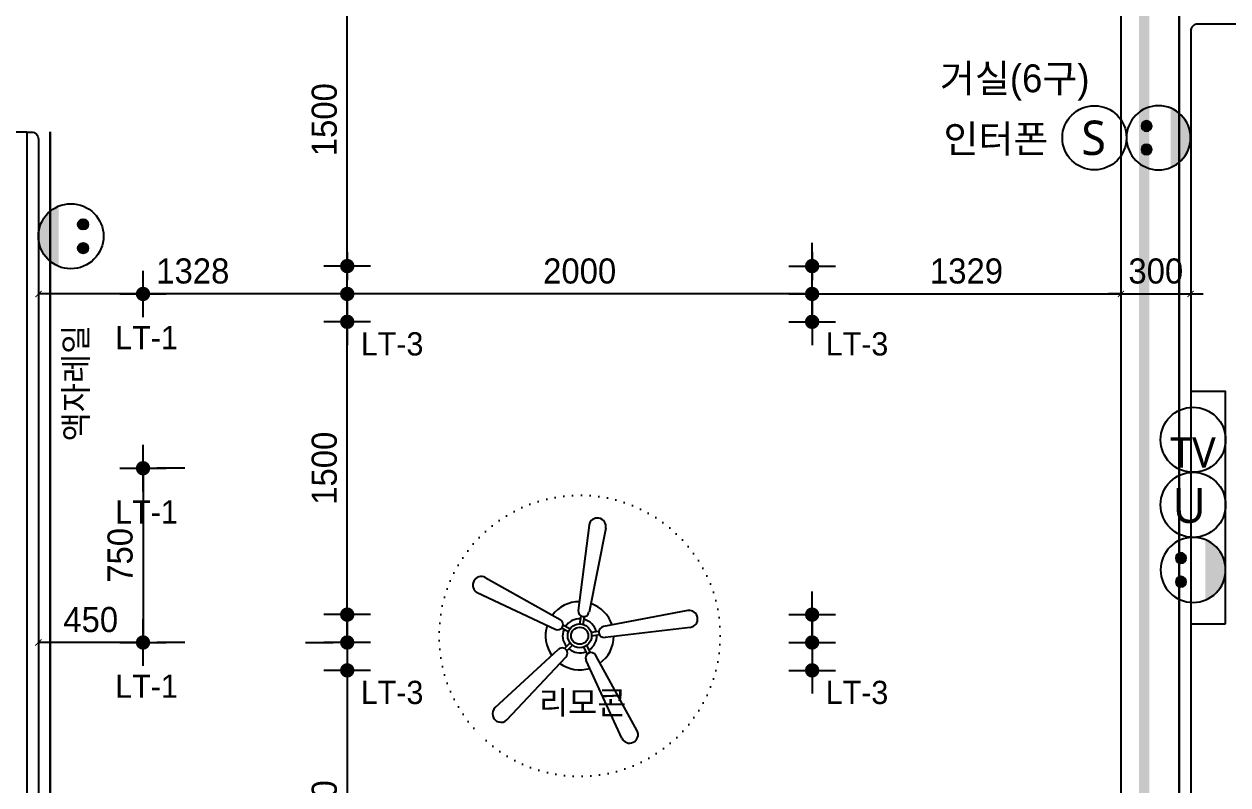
# Model space of a CAD drawing. Header units: inches. Extents: x 4138 to 127072, y -26315 to 43858.
# Drawn here: x 64750 to 69929, y 11439 to 14713 of the extents above; entities that cross this region are included whole.
import ezdxf
from ezdxf.enums import TextEntityAlignment as Align

# ---------------------------------------------------------------- set-up
doc = ezdxf.new("R2010")
doc.units = ezdxf.units.IN
doc.header["$LTSCALE"] = 50
doc.header["$MEASUREMENT"] = 0
for name, pattern in [('DOT', [0.25, 0, -0.25]), ('HID', [2.3, 1.5, -0.8]), ('HIDDEN', [0.375, 0.25, -0.125])]:
    doc.linetypes.add(name, pattern=pattern)
for name, color, linetype in [('0-LINE', 7, 'Continuous'), ('02-WAL', 2, 'Continuous'), ('03-WAL NEW', 3, 'Continuous'), ('06-FUR', 6, 'Continuous'), ('06-LIGHT', 4, 'Continuous'), ('07-DIM', 5, 'Continuous'), ('08-HAT', 8, 'Continuous'), ('FIN', 2, 'Continuous'), ('RC-LIGHT', 7, 'Continuous'), ('설비', 7, 'Continuous')]:
    doc.layers.add(name, color=color, linetype=linetype)
doc.styles.get("Standard").update_dxf_attribs({"font": 'txt.shx', "bigfont": 'whgtxt.shx'})
doc.styles.add('YOURNAME', font='HY울릉도M.TTF')
doc.styles.add('코레일둥고', font='Korail_Round_Gothic_Medium.ttf')
doc.dimstyles.new('YOURNAME-60', dxfattribs={"dimscale": 60, "dimtxt": 1.8, "dimasz": 0.9, "dimexe": 1, "dimexo": 3, "dimgap": 0.7, "dimtad": 1, "dimdec": 0, "dimzin": 0, "dimdsep": 46, "dimtxsty": 'YOURNAME', "dimblk": 'ARCHTICK', "dimcen": 0, "dimclrd": 1, "dimclre": 1, "dimclrt": 7, "dimadec": 0, "dimazin": 0, "dimtfac": 1, "dimtdec": 0, "dimtix": 1, "dimtmove": 2, "dimatfit": 3, "dimldrblk": 'ARCHTICK', "dimfxl": 1, "dimtolj": 1, "dimtzin": 0, "dimarcsym": 0})

# ---------------------------------------------------------------- blocks, each defined once
blk = doc.blocks.new('_ARCHTICK')
at = {"color": 0, "linetype": 'ByBlock', "const_width": 0.075}
blk.add_lwpolyline([(-0.25, -0.25), (0.25, 0.25)], dxfattribs=at)
blk = doc.blocks.new('*D270')
at = {"layer": '07-DIM', "color": 1, "lineweight": -2, "transparency": 16777216}
for p, q in [((66140.4, 13731.5), (66140.4, 13611.5)), ((64811.9, 13708), (64811.9, 13611.5)), ((66140.4, 13551.5), (64811.9, 13551.5))]:
    blk.add_line(p, q, dxfattribs=at)
at = {"layer": 'Defpoints', "color": 0, "transparency": 16777216}
for p in [(64811.9, 13551.5), (64811.9, 13528), (66140.4, 13551.5)]:
    blk.add_point(p, dxfattribs=at)
at = {"layer": '07-DIM', "color": 1, "lineweight": -2, "transparency": 16777216, "xscale": 54, "yscale": 54, "zscale": 54, "rotation": 180}
blk.add_blockref('_ARCHTICK', (64811.9, 13551.5), dxfattribs=at)
at = {"layer": '07-DIM', "color": 1, "lineweight": -2, "transparency": 16777216, "xscale": 54, "yscale": 54, "zscale": 54}
blk.add_blockref('_ARCHTICK', (66140.4, 13551.5), dxfattribs=at)
at = {"layer": '07-DIM', "color": 7, "transparency": 16777216, "insert": (65476.1, 13649.7), "char_height": 108, "attachment_point": 5, "style": 'YOURNAME'}
blk.add_mtext('\\A1;1328', dxfattribs=at)
blk = doc.blocks.new('*D271')
at = {"layer": '07-DIM', "color": 1, "lineweight": -2, "transparency": 16777216}
for p, q in [((65978.6, 12051.5), (66080.4, 12051.5)), ((66140.4, 12051.5), (66140.4, 10551.5)), ((65978.6, 10551.5), (66080.4, 10551.5))]:
    blk.add_line(p, q, dxfattribs=at)
at = {"layer": 'Defpoints', "color": 0, "transparency": 16777216}
for p in [(66158.6, 12051.5), (66140.4, 10551.5), (66158.6, 10551.5)]:
    blk.add_point(p, dxfattribs=at)
at = {"layer": '07-DIM', "color": 1, "lineweight": -2, "transparency": 16777216, "xscale": 54, "yscale": 54, "zscale": 54}
for p, rotation in [((66140.4, 12051.5), 90), ((66140.4, 10551.5), 270)]:
    blk.add_blockref('_ARCHTICK', p, dxfattribs=dict(at, rotation=rotation))
at = {"layer": '07-DIM', "color": 7, "transparency": 16777216, "insert": (66042.2, 11301.5), "char_height": 108, "attachment_point": 5, "rotation": 90, "style": 'YOURNAME'}
blk.add_mtext('\\A1;1500', dxfattribs=at)
blk = doc.blocks.new('*D272')
at = {"layer": '07-DIM', "color": 1, "lineweight": -2, "transparency": 16777216}
for p, q in [((69468.9, 13731.5), (69468.9, 13611.5)), ((69768.9, 13731.5), (69768.9, 13611.5)), ((69468.9, 13551.5), (69414.9, 13551.5)), ((69468.9, 13551.5), (69768.9, 13551.5)), ((69768.9, 13551.5), (69822.9, 13551.5))]:
    blk.add_line(p, q, dxfattribs=at)
at = {"layer": 'Defpoints', "color": 0, "transparency": 16777216}
for p in [(69468.9, 13551.5), (69768.9, 13551.5), (69768.9, 13551.5)]:
    blk.add_point(p, dxfattribs=at)
at = {"layer": '07-DIM', "color": 1, "lineweight": -2, "transparency": 16777216, "xscale": 54, "yscale": 54, "zscale": 54}
blk.add_blockref('_ARCHTICK', (69468.9, 13551.5), dxfattribs=at)
at = {"layer": '07-DIM', "color": 1, "lineweight": -2, "transparency": 16777216, "xscale": 54, "yscale": 54, "zscale": 54, "rotation": 180}
blk.add_blockref('_ARCHTICK', (69768.9, 13551.5), dxfattribs=at)
at = {"layer": '07-DIM', "color": 7, "transparency": 16777216, "insert": (69618.9, 13649.6), "char_height": 108, "attachment_point": 5, "style": 'YOURNAME'}
blk.add_mtext('\\A1;300', dxfattribs=at)
blk = doc.blocks.new('swich')
at = {"layer": '설비', "color": 140}
blk.add_circle((372828.6, -86554.1), 84, dxfattribs=at)
at = {"layer": '설비', "color": 140, "insert": (372858.7, -86509.1), "char_height": 90, "attachment_point": 3}
blk.add_mtext_dynamic_manual_height_columns('{\\fMalgun Gothic|b0|i0|c129|p50;S}', width=143.497, gutter_width=1, heights=[0], dxfattribs=at)
blk = doc.blocks.new('egoo')
at = {"layer": '설비'}
h = blk.add_hatch(color=140, dxfattribs=at)
edge = h.paths.add_edge_path()
edge.add_arc((1015645.3, 443433.7), 22.3, 0, 360)
h = blk.add_hatch(color=140, dxfattribs=at)
edge = h.paths.add_edge_path()
edge.add_arc((1015747.7, 443433.7), 22.3, 0, 360)
h = blk.add_hatch(color=140, dxfattribs=at)
edge = h.paths.add_edge_path()
edge.add_line((1015826.3, 443329.1), (1015566.6, 443329.1))
edge.add_ellipse((1015696.5, 443381.5), major_axis=(99, 99), ratio=1, start_angle=156.9578, end_angle=293.0422)
at = {"layer": '설비', "color": 140}
for centre, radius in [((1015696.5, 443381.5), 140), ((1015645.3, 443433.7), 22.3), ((1015747.7, 443433.7), 22.3)]:
    blk.add_circle(centre, radius, dxfattribs=at)
blk = doc.blocks.new('utp')
at = {"layer": '설비', "color": 140}
blk.add_circle((372927.5, -86920.8), 140, dxfattribs=at)
at = {"layer": '설비', "color": 140, "insert": (372982.3, -87000.6), "char_height": 150, "attachment_point": 9}
blk.add_mtext_dynamic_manual_height_columns('{\\fMalgun Gothic|b0|i0|c129|p50;U}', width=275.64, gutter_width=1, heights=[0], dxfattribs=at)
blk = doc.blocks.new('TV')
at = {"layer": '설비', "color": 140}
blk.add_circle((146226.7, 46947.4), 140, dxfattribs=at)
at = {"layer": '설비', "color": 140, "insert": (146088.1, 46827.7), "char_height": 130, "attachment_point": 7}
blk.add_mtext_dynamic_manual_height_columns('\\pxsm1,qc;{\\fMalgun Gothic|b0|i0|c129|p50;TV}', width=275.64, gutter_width=1, heights=[0], dxfattribs=at)
blk = doc.blocks.new('*D292')
at = {"layer": '06-LIGHT', "color": 1, "lineweight": -2, "transparency": 16777216}
for p, q in [((68140.4, 13731.5), (68140.4, 13611.5)), ((69468.9, 13731.5), (69468.9, 13611.5)), ((68140.4, 13551.5), (69468.9, 13551.5))]:
    blk.add_line(p, q, dxfattribs=at)
at = {"layer": 'Defpoints', "color": 0, "transparency": 16777216}
for p in [(68140.4, 13551.5), (69468.9, 13551.5), (69468.9, 13551.5)]:
    blk.add_point(p, dxfattribs=at)
at = {"layer": '06-LIGHT', "color": 1, "lineweight": -2, "transparency": 16777216, "xscale": 54, "yscale": 54, "zscale": 54, "rotation": 180}
blk.add_blockref('_ARCHTICK', (68140.4, 13551.5), dxfattribs=at)
at = {"layer": '06-LIGHT', "color": 1, "lineweight": -2, "transparency": 16777216, "xscale": 54, "yscale": 54, "zscale": 54}
blk.add_blockref('_ARCHTICK', (69468.9, 13551.5), dxfattribs=at)
at = {"layer": '06-LIGHT', "color": 7, "transparency": 16777216, "insert": (68804.6, 13649.7), "char_height": 108, "attachment_point": 5, "style": 'YOURNAME'}
blk.add_mtext('\\A1;1329', dxfattribs=at)
blk = doc.blocks.new('*D277')
at = {"layer": '06-LIGHT', "color": 1, "lineweight": -2, "transparency": 16777216}
for p, q in [((66140.4, 12051.5), (66140.4, 13551.5)), ((66320.4, 13551.5), (66200.4, 13551.5)), ((65960.4, 12051.5), (66080.4, 12051.5))]:
    blk.add_line(p, q, dxfattribs=at)
at = {"layer": 'Defpoints', "color": 0, "transparency": 16777216}
for p in [(66140.4, 13551.5), (66140.4, 13551.5), (66140.4, 12051.5)]:
    blk.add_point(p, dxfattribs=at)
at = {"layer": '06-LIGHT', "color": 1, "lineweight": -2, "transparency": 16777216, "xscale": 54, "yscale": 54, "zscale": 54}
for p, rotation in [((66140.4, 13551.5), 90), ((66140.4, 12051.5), 270)]:
    blk.add_blockref('_ARCHTICK', p, dxfattribs=dict(at, rotation=rotation))
at = {"layer": '06-LIGHT', "color": 7, "transparency": 16777216, "insert": (66042.2, 12801.5), "char_height": 108, "attachment_point": 5, "rotation": 90, "style": 'YOURNAME'}
blk.add_mtext('\\A1;1500', dxfattribs=at)
blk = doc.blocks.new('FLOOR')
at = {"layer": '02-WAL'}
for q in [(41757.7, 40609.3), (43017.7, 35239.3)]:
    blk.add_line((43017.7, 40609.3), q, dxfattribs=at)
blk = doc.blocks.new('ERER')
at = {"layer": '03-WAL NEW'}
for points in [[(74024.7, 22654.3), (73854.7, 22654.3, 0.414214), (73824.7, 22624.3), (73824.7, 18492.3)], [(68817.7, 22189.3), (68837.7, 22189.3, -0.414214), (68867.7, 22159.3), (68867.7, 16874.3), (73824.7, 16874.3)]]:
    blk.add_lwpolyline(points, format="xyb", dxfattribs=at)
blk.add_lwpolyline([(73974.7, 20073.3), (73974.7, 21073.3), (73824.7, 21073.3), (73824.7, 20073.3)], close=True, dxfattribs=at)
blk.add_blockref('FLOOR', (25800, -18420))
blk = doc.blocks.new('*D295')
at = {"layer": '06-LIGHT', "color": 1, "lineweight": -2, "transparency": 16777216}
for p, q in [((66140.4, 13731.5), (66140.4, 13611.5)), ((68140.4, 13731.5), (68140.4, 13611.5)), ((68140.4, 13551.5), (66140.4, 13551.5))]:
    blk.add_line(p, q, dxfattribs=at)
at = {"layer": 'Defpoints', "color": 0, "transparency": 16777216}
for p in [(66140.4, 13551.5), (66140.4, 13551.5), (68140.4, 13551.5)]:
    blk.add_point(p, dxfattribs=at)
at = {"layer": '06-LIGHT', "color": 1, "lineweight": -2, "transparency": 16777216, "xscale": 54, "yscale": 54, "zscale": 54, "rotation": 180}
blk.add_blockref('_ARCHTICK', (66140.4, 13551.5), dxfattribs=at)
at = {"layer": '06-LIGHT', "color": 1, "lineweight": -2, "transparency": 16777216, "xscale": 54, "yscale": 54, "zscale": 54}
blk.add_blockref('_ARCHTICK', (68140.4, 13551.5), dxfattribs=at)
at = {"layer": '06-LIGHT', "color": 7, "transparency": 16777216, "insert": (67140.4, 13649.6), "char_height": 108, "attachment_point": 5, "style": 'YOURNAME'}
blk.add_mtext('\\A1;2000', dxfattribs=at)
blk = doc.blocks.new('CELILNGPAN')
at = {"layer": '06-FUR', "color": 6}
for p, q in [((48717.2, -3709.4), (48676.4, -4034.6)), ((48781.1, -3721), (48717.1, -4041.2)), ((48322.4, -3909.7), (48607.1, -4069.5)), ((48291.6, -3966.9), (48588.2, -4106.2)), ((48682.4, -4085.6), (48687.2, -4056.2)), ((48695.2, -4087.7), (48700, -4058.3)), ((49093.7, -4034.6), (48771.7, -4096.2)), ((48638.6, -4116.2), (48612.1, -4102.6)), ((48644.6, -4104.7), (48618.1, -4091.1)), ((48725.1, -4117.8), (48754.5, -4113.2)), ((49102.3, -4098.9), (48778, -4137)), ((48645.1, -4158.1), (48623.9, -4179.1)), ((48654.2, -4167.3), (48633.1, -4188.3)), ((48707.7, -4168.3), (48721.1, -4194.9)), ((48727, -4130.6), (48756.5, -4126)), ((48360.1, -4404.3), (48600.1, -4182.9)), ((48404.9, -4451.3), (48629.1, -4212.2)), ((48696.1, -4174.1), (48709.5, -4200.7)), ((48900.6, -4493.1), (48742.5, -4206)), ((48842.1, -4521.2), (48705.7, -4224.6))]:
    blk.add_line(p, q, dxfattribs=at)
for radius in [45.4, 32.5]:
    blk.add_circle((48681.6, -4131), radius, dxfattribs=at)
for centre, radius, start, end in [((48749.2, -3715.2), 32.5, 349.67, 169.67), ((48307, -3938.3), 32.5, 61.67, 241.67), ((48681.6, -4131), 129.8, 90.4651, 143.078), ((48681.6, -4131), 129.8, 18.4651, 71.078), ((48597.7, -4087.9), 20.6, 242.7734, 62.7734), ((48681.6, -4131), 64.9, 86.5125, 147.0342), ((48696.7, -4037.9), 20.6, 170.7734, 350.7734), ((48681.6, -4131), 64.9, 14.5125, 75.0342), ((49098, -4066.8), 32.5, 277.67, 97.67), ((48681.6, -4131), 129.8, 162.4651, 215.078), ((48681.6, -4131), 64.9, 158.5125, 219.0342), ((48774.9, -4116.6), 20.6, 98.7734, 278.7734), ((48681.6, -4131), 64.9, 302.5125, 3.0342), ((48681.6, -4131), 129.8, 306.4651, 359.078), ((48614.6, -4197.5), 20.6, 314.7734, 134.7734), ((48681.6, -4131), 64.9, 230.5125, 291.0342), ((48724.1, -4215.3), 20.6, 26.7734, 206.7734), ((48681.6, -4131), 129.8, 234.4651, 287.078), ((48382.5, -4427.8), 32.5, 133.67, 313.67), ((48871.4, -4507.2), 32.5, 205.67, 25.67)]:
    blk.add_arc(centre, radius, start, end, dxfattribs=at)
blk = doc.blocks.new('*D516')
at = {"layer": '06-LIGHT', "color": 1, "lineweight": -2, "transparency": 16777216}
for p, q in [((64811.9, 12231.5), (64811.9, 12111.5)), ((65261.9, 12231.5), (65261.9, 12111.5)), ((65261.9, 12051.5), (64811.9, 12051.5))]:
    blk.add_line(p, q, dxfattribs=at)
at = {"layer": 'Defpoints', "color": 0, "transparency": 16777216}
for p in [(64811.9, 12051.5), (64811.9, 12051.5), (65261.9, 12051.5)]:
    blk.add_point(p, dxfattribs=at)
at = {"layer": '06-LIGHT', "color": 1, "lineweight": -2, "transparency": 16777216, "xscale": 54, "yscale": 54, "zscale": 54, "rotation": 180}
blk.add_blockref('_ARCHTICK', (64811.9, 12051.5), dxfattribs=at)
at = {"layer": '06-LIGHT', "color": 1, "lineweight": -2, "transparency": 16777216, "xscale": 54, "yscale": 54, "zscale": 54}
blk.add_blockref('_ARCHTICK', (65261.9, 12051.5), dxfattribs=at)
at = {"layer": '06-LIGHT', "color": 7, "transparency": 16777216, "insert": (65036.9, 12149.6), "char_height": 108, "attachment_point": 5, "style": 'YOURNAME'}
blk.add_mtext('\\A1;450', dxfattribs=at)
blk = doc.blocks.new('*D517')
at = {"layer": '06-LIGHT', "color": 1, "lineweight": -2, "transparency": 16777216}
for p, q in [((65261.9, 12801.5), (65261.9, 12051.5)), ((65441.9, 12801.5), (65321.9, 12801.5)), ((65441.9, 12051.5), (65321.9, 12051.5))]:
    blk.add_line(p, q, dxfattribs=at)
at = {"layer": 'Defpoints', "color": 0, "transparency": 16777216}
for p in [(65261.9, 12801.5), (65261.9, 12051.5), (65261.9, 12051.5)]:
    blk.add_point(p, dxfattribs=at)
at = {"layer": '06-LIGHT', "color": 1, "lineweight": -2, "transparency": 16777216, "xscale": 54, "yscale": 54, "zscale": 54}
for p, rotation in [((65261.9, 12801.5), 90), ((65261.9, 12051.5), 270)]:
    blk.add_blockref('_ARCHTICK', p, dxfattribs=dict(at, rotation=rotation))
at = {"layer": '06-LIGHT', "color": 7, "transparency": 16777216, "insert": (65163.7, 12426.5), "char_height": 108, "attachment_point": 5, "rotation": 90, "style": 'YOURNAME'}
blk.add_mtext('\\A1;750', dxfattribs=at)
blk = doc.blocks.new('*D518')
at = {"layer": '06-LIGHT', "color": 1, "lineweight": -2, "transparency": 16777216}
for p, q in [((66140.4, 13551.5), (66140.4, 15051.5)), ((66320.4, 15051.5), (66200.4, 15051.5)), ((66320.4, 13551.5), (66200.4, 13551.5))]:
    blk.add_line(p, q, dxfattribs=at)
at = {"layer": 'Defpoints', "color": 0, "transparency": 16777216}
for p in [(66140.4, 15051.5), (66140.4, 15051.5), (66140.4, 13551.5)]:
    blk.add_point(p, dxfattribs=at)
at = {"layer": '06-LIGHT', "color": 1, "lineweight": -2, "transparency": 16777216, "xscale": 54, "yscale": 54, "zscale": 54}
for p, rotation in [((66140.4, 15051.5), 90), ((66140.4, 13551.5), 270)]:
    blk.add_blockref('_ARCHTICK', p, dxfattribs=dict(at, rotation=rotation))
at = {"layer": '06-LIGHT', "color": 7, "transparency": 16777216, "insert": (66042.2, 14301.5), "char_height": 108, "attachment_point": 5, "rotation": 90, "style": 'YOURNAME'}
blk.add_mtext('\\A1;1500', dxfattribs=at)
blk = doc.blocks.new('ddw23')
at = {"layer": '06-LIGHT'}
h = blk.add_hatch(color=256, dxfattribs=at)
h.dxf.hatch_style = 1
edge = h.paths.add_edge_path()
edge.add_arc((68140.4, 12171.5), 31.2, 270, 630)
h = blk.add_hatch(color=256, dxfattribs=at)
h.dxf.hatch_style = 1
edge = h.paths.add_edge_path()
edge.add_arc((68140.4, 12051.5), 31.2, 90, 450, ccw=False)
h = blk.add_hatch(color=256, dxfattribs=at)
h.dxf.hatch_style = 1
edge = h.paths.add_edge_path()
edge.add_arc((68140.4, 11931.5), 31.2, 90, 450, ccw=False)
at = {"color": 1, "linetype": 'Continuous'}
for p, q in [((68140.4, 12071.5), (68140.4, 12271.5)), ((68040.4, 12171.5), (68240.4, 12171.5)), ((68140.4, 12151.5), (68140.4, 11951.5)), ((68040.4, 12051.5), (68240.4, 12051.5)), ((68140.4, 12031.5), (68140.4, 11831.5)), ((68040.4, 11931.5), (68240.4, 11931.5))]:
    blk.add_line(p, q, dxfattribs=at)

msp = doc.modelspace()

# ---------------------------------------------------------------- hatches: boundary and pattern name
at = {"layer": '06-LIGHT'}
h = msp.add_hatch(color=256, dxfattribs=at)
h.dxf.hatch_style = 1
edge = h.paths.add_edge_path()
edge.add_arc((66140.4, 13671.5), 31.2, -90, 270, ccw=False)
h = msp.add_hatch(color=256, dxfattribs=at)
h.dxf.hatch_style = 1
edge = h.paths.add_edge_path()
edge.add_arc((68140.4, 13671.5), 31.2, 270, 630)
h = msp.add_hatch(color=256, dxfattribs=at)
h.dxf.hatch_style = 1
edge = h.paths.add_edge_path()
edge.add_arc((65261.9, 13551.5), 31.2, 270, 630)
h = msp.add_hatch(color=256, dxfattribs=at)
h.dxf.hatch_style = 1
edge = h.paths.add_edge_path()
edge.add_arc((66140.4, 13551.5), 31.2, -90, 270, ccw=False)
h = msp.add_hatch(color=256, dxfattribs=at)
h.dxf.hatch_style = 1
edge = h.paths.add_edge_path()
edge.add_arc((68140.4, 13551.5), 31.2, 270, 630)
h = msp.add_hatch(color=256, dxfattribs=at)
h.dxf.hatch_style = 1
edge = h.paths.add_edge_path()
edge.add_arc((66140.4, 13431.5), 31.2, 90, 450)
h = msp.add_hatch(color=256, dxfattribs=at)
h.dxf.hatch_style = 1
edge = h.paths.add_edge_path()
edge.add_arc((68140.4, 13431.5), 31.2, 90, 450, ccw=False)
h = msp.add_hatch(color=256, dxfattribs=at)
h.dxf.hatch_style = 1
edge = h.paths.add_edge_path()
edge.add_arc((65261.9, 12801.5), 31.2, 270, 630)
h = msp.add_hatch(color=256, dxfattribs=at)
h.dxf.hatch_style = 1
edge = h.paths.add_edge_path()
edge.add_arc((66140.4, 12171.5), 31.2, -90, 270, ccw=False)
h = msp.add_hatch(color=256, dxfattribs=at)
h.dxf.hatch_style = 1
edge = h.paths.add_edge_path()
edge.add_arc((65261.9, 12051.5), 31.2, 270, 630)
h = msp.add_hatch(color=256, dxfattribs=at)
h.dxf.hatch_style = 1
edge = h.paths.add_edge_path()
edge.add_arc((66140.4, 12051.5), 31.2, 90, 450)
h = msp.add_hatch(color=256, dxfattribs=at)
h.dxf.hatch_style = 1
edge = h.paths.add_edge_path()
edge.add_arc((66140.4, 11931.5), 31.2, 90, 450)

# ---------------------------------------------------------------- linework, layer by layer
at = {"color": 1, "linetype": 'Continuous'}
for p, q in [((66140.4, 13571.5), (66140.4, 13771.5)), ((68140.4, 13571.5), (68140.4, 13771.5)), ((65261.9, 13451.5), (65261.9, 13651.5)), ((66240.4, 13671.5), (66040.4, 13671.5)), ((66140.4, 13451.5), (66140.4, 13651.5)), ((68040.4, 13671.5), (68240.4, 13671.5)), ((68140.4, 13451.5), (68140.4, 13651.5)), ((65161.9, 13551.5), (65361.9, 13551.5)), ((66240.4, 13551.5), (66040.4, 13551.5)), ((66140.4, 13531.5), (66140.4, 13331.5)), ((68040.4, 13551.5), (68240.4, 13551.5)), ((68140.4, 13531.5), (68140.4, 13331.5)), ((66240.4, 13431.5), (66040.4, 13431.5)), ((68040.4, 13431.5), (68240.4, 13431.5)), ((65261.9, 12701.5), (65261.9, 12901.5)), ((65161.9, 12801.5), (65361.9, 12801.5)), ((66240.4, 12171.5), (66040.4, 12171.5)), ((65261.9, 11951.5), (65261.9, 12151.5)), ((66140.4, 12151.5), (66140.4, 11951.5)), ((65161.9, 12051.5), (65361.9, 12051.5)), ((66240.4, 12051.5), (66040.4, 12051.5)), ((66140.4, 12031.5), (66140.4, 11831.5)), ((66240.4, 11931.5), (66040.4, 11931.5))]:
    msp.add_line(p, q, dxfattribs=at)
at = {"layer": '06-LIGHT'}
msp.add_line((69468.9, 15843), (69468.9, 9913), dxfattribs=at)
at = {"layer": '06-LIGHT', "color": 10, "linetype": 'HID', "const_width": 43.2}
msp.add_lwpolyline([(64811.9, 9813), (69568.9, 9813), (69568.9, 15943), (67538.9, 15943)], dxfattribs=at)
at = {"layer": '08-HAT', "linetype": 'DOT', "ltscale": 3}
msp.add_circle((67140.4, 12080.5), 604.8, dxfattribs=at)
at = {"layer": 'FIN', "color": 140, "linetype": 'HIDDEN', "ltscale": 3, "const_width": 10}
for points in [[(69718.9, 9113), (69718.9, 14763), (71198.9, 14763), (71198.9, 19056)], [(64861.9, 9113), (64861.9, 14249.5)]]:
    msp.add_lwpolyline(points, dxfattribs=at)

# ---------------------------------------------------------------- block references
at = {"layer": '0-LINE'}
msp.add_blockref('ERER', (-4055.8, -7941.3), dxfattribs=at)
at = {"layer": '06-LIGHT', "xscale": 1.130434782608696, "yscale": 1.130434782608696, "zscale": 1.130434782608696}
msp.add_blockref('CELILNGPAN', (12109, 16750.3), dxfattribs=at)
at = {"layer": '06-LIGHT'}
msp.add_blockref('ddw23', (0, 0), dxfattribs=at)
at = {"layer": 'RC-LIGHT'}
msp.add_blockref('TV', (-76447.3, -34023.4), dxfattribs=at)
at = {"layer": '설비', "color": 140, "xscale": 1.642857142857179, "yscale": 1.642857142857179, "zscale": 1.642857142857179}
msp.add_blockref('swich', (-543149.3, 156419.6), dxfattribs=at)
at = {"layer": '설비', "color": 253, "true_color": 0x95d0ad, "xscale": -0.9857143043153587, "yscale": 0.9857143043153587, "zscale": 0.9857143043153587, "rotation": 90}
msp.add_blockref('egoo', (506678.3, 1015410.2), dxfattribs=at)
at = {"layer": '설비', "color": 253, "true_color": 0x95d0ad, "rotation": 270}
msp.add_blockref('egoo', (-378429.6, 1029496.2), dxfattribs=at)
at = {"layer": '설비', "color": 253, "true_color": 0x95d0ad}
msp.add_blockref('utp', (-303148.1, 99564.8), dxfattribs=at)
at = {"layer": '설비', "color": 253, "true_color": 0x95d0ad, "xscale": -1, "rotation": 90}
msp.add_blockref('egoo', (513160.9, 1028060.4), dxfattribs=at)

# ---------------------------------------------------------------- texts
at = {"layer": 'FIN', "color": 140, "linetype": 'HIDDEN', "ltscale": 3, "style": '코레일둥고'}
msp.add_text('액자레일', height=100, rotation=90, dxfattribs=at).set_placement((64922.4, 12917), align=Align.TOP_LEFT)
at = {"layer": 'RC-LIGHT', "color": 140, "style": '코레일둥고'}
for s, p in [('거실(6구)', (68690.1, 14539.5)), ('인터폰', (68705.3, 14279.1))]:
    msp.add_text(s, height=120, dxfattribs=at).set_placement(p, align=Align.TOP_LEFT)
at = {"layer": '설비', "color": 30, "style": '코레일둥고'}
for s, p in [('LT-1', (65142.4, 13413.4)), ('LT-3', (66199, 13386.7)), ('LT-3', (68199, 13386.7)), ('LT-1', (65142.4, 12663.4)), ('LT-1', (65142.4, 11913.4)), ('LT-3', (66199, 11886.7)), ('LT-3', (68199, 11886.7)), ('리모콘', (66965.3, 11843))]:
    msp.add_text(s, height=100, dxfattribs=at).set_placement(p, align=Align.TOP_LEFT)

# ---------------------------------------------------------------- dimensions: what is measured, and where the dimension line sits
at = {"layer": '06-LIGHT'}
for base, p1, p2, picture, middle in [((66140.4, 15051.5), (66140.4, 13551.5), (66140.4, 15051.5), '*D518', (66042.2, 14301.5)), ((66140.4, 13551.5), (66140.4, 12051.5), (66140.4, 13551.5), '*D277', (66042.2, 12801.5)), ((65261.9, 12051.5), (65261.9, 12801.5), (65261.9, 12051.5), '*D517', (65163.7, 12426.5))]:
    dim = msp.add_linear_dim(base=base, p1=p1, p2=p2, angle=90, dimstyle='YOURNAME-60', override={"dimfxl": 1.25}, dxfattribs=at)
    dim.commit()
    dim.dimension.update_dxf_attribs({"geometry": picture, "text_midpoint": middle})
for base, p1, p2, picture, middle in [((66140.4, 13551.5), (68140.4, 13551.5), (66140.4, 13551.5), '*D295', (67140.4, 13649.6)), ((69468.8935745, 13551.4536893), (68140.3935745, 13551.4536893), (69468.8935745, 13551.4536893), '*D292', (68804.6435745, 13649.6827173)), ((64811.9, 12051.5), (65261.9, 12051.5), (64811.9, 12051.5), '*D516', (65036.9, 12149.6))]:
    dim = msp.add_linear_dim(base=base, p1=p1, p2=p2, dimstyle='YOURNAME-60', override={"dimfxl": 1.25}, dxfattribs=at)
    dim.commit()
    dim.dimension.update_dxf_attribs({"geometry": picture, "text_midpoint": middle})
at = {"layer": '07-DIM'}
for base, p1, p2, picture, middle in [((64811.8935745, 13551.4536893), (66140.3935745, 13551.4536893), (64811.8935745, 13527.9536893), '*D270', (65476.1435745, 13649.6827173)), ((69768.9, 13551.5), (69468.9, 13551.5), (69768.9, 13551.5), '*D272', (69618.9, 13649.6))]:
    dim = msp.add_linear_dim(base=base, p1=p1, p2=p2, dimstyle='YOURNAME-60', dxfattribs=at)
    dim.commit()
    dim.dimension.update_dxf_attribs({"geometry": picture, "text_midpoint": middle})
dim = msp.add_linear_dim(base=(66140.4, 10551.5), p1=(66158.6, 12051.5), p2=(66158.6, 10551.5), angle=90, dimstyle='YOURNAME-60', dxfattribs=at)
dim.commit()
dim.dimension.update_dxf_attribs({"geometry": '*D271', "text_midpoint": (66042.2, 11301.5)})

doc.saveas('drawing.dxf')
